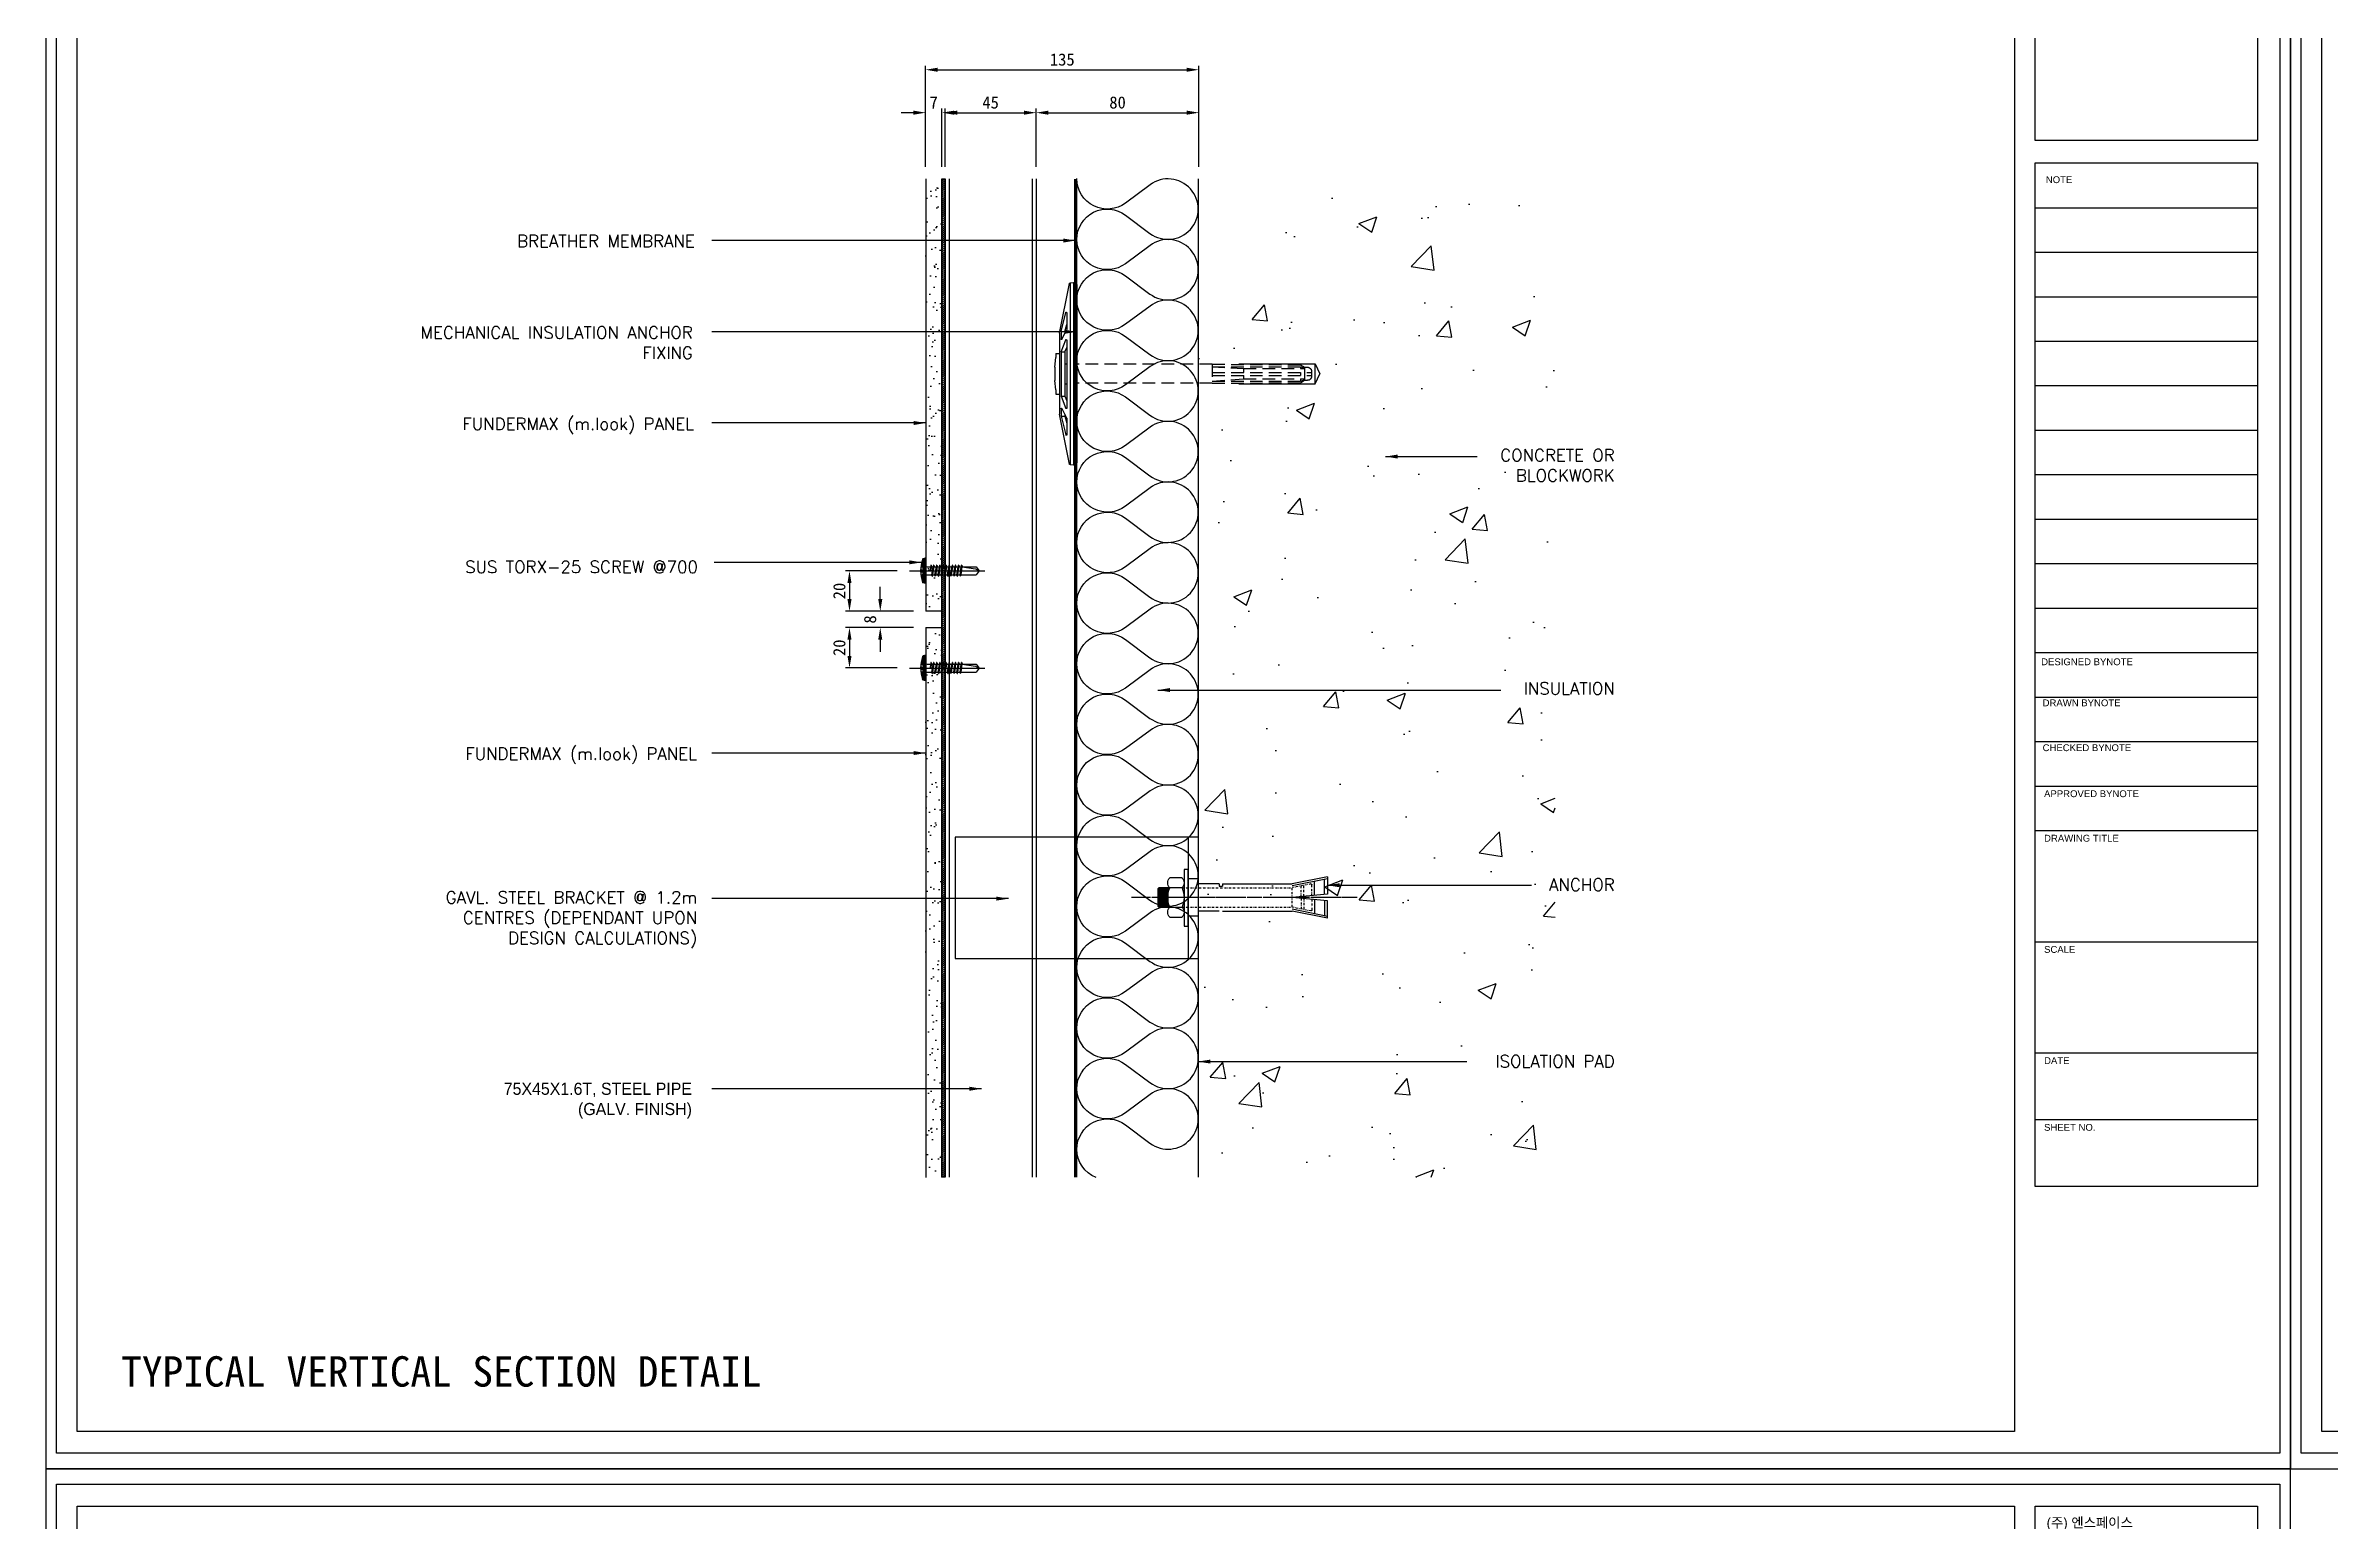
# Model space of a CAD drawing. Header units: millimetres. Extents: x 6755 to 21493, y 282 to 5565.
# Drawn here: x 7863 to 8992, y 2609 to 3337 of the extents above; entities that cross this region are included whole.
import ezdxf

# ---------------------------------------------------------------- set-up
doc = ezdxf.new("R2010")
doc.units = ezdxf.units.MM
doc.header["$MEASUREMENT"] = 0
for name, pattern in [('CENTER', [7.75, 7.25, -0.25, 0, -0.25]), ('DASHDOTX2', [2, 1, -0.5, 0, -0.5]), ('HIDDEN', [0.375, 0.25, -0.125])]:
    doc.linetypes.add(name, pattern=pattern)
for name, color, linetype in [('3', 3, 'Continuous'), ('Bolt', 1, 'Continuous'), ('BREATHER', 150, 'Continuous'), ('Dims', 1, 'Continuous'), ('INSULATION', 2, 'Continuous'), ('Pressings', 3, 'Continuous'), ('Structure', 6, 'Continuous')]:
    doc.layers.add(name, color=color, linetype=linetype)
for name, color, linetype, true_color in [('4', 4, 'Continuous', 0x00ffff), ('Components', 7, 'Continuous', 0x000000), ('nt', 7, 'Continuous', 0x994c00), ('NT Panel', 7, 'Continuous', 0xbfff7f), ('TE 07', 7, 'Continuous', 0x000000), ('TEXT', 2, 'Continuous', 0xffff00)]:
    doc.layers.add(name, color=color, linetype=linetype, true_color=true_color)
doc.styles.add('Arial', font='arial.ttf')
doc.styles.add('style1', font='simplex.shx')
doc.dimstyles.new('Telling', dxfattribs={"dimscale": 2, "dimtxt": 3, "dimasz": 3, "dimexe": 1, "dimexo": 3, "dimgap": 1, "dimtad": 1, "dimdec": 1, "dimrnd": 1, "dimdsep": 46, "dimtxsty": 'Standard', "dimcen": 3, "dimclrd": 1, "dimclre": 1, "dimclrt": 2, "dimadec": 0, "dimazin": 0, "dimtfac": 1, "dimtdec": 1, "dimtofl": 0, "dimtmove": 0, "dimatfit": 0, "dimfxl": 1, "dimtolj": 1, "dimtzin": 0, "dimlwe": -1, "dimarcsym": 0})
pattern_1 = [(142.5, (31060.019, 1779.269), (0.3200063, 9.7882647), [0, -7.7216, 0, -8.636, 0, -8.255]), (172.5, (31060.019, 1779.269), (-8.990466, 14.336502), [0, -4.1656, 0, -6.9596, 0, -2.667]), (212.5, (31066.267, 1779.269), (-15.8198474, 0.0287437), [0, -2.54, 0, -9.144, 0, -11.938]), (222.5, (31066.267, 1779.269), (-15.271129, 4.4585865), [0, -1.27, 0, -5.9944, 0, -6.858])]

# ---------------------------------------------------------------- blocks, each defined once
blk = doc.blocks.new('AL-TEMPLATE')
at = {"color": 9, "true_color": 0xc0c0c0}
for p, q in [((2716.82, 1392.97), (2800.02, 1392.97)), ((2716.82, 1376.33), (2800.02, 1376.33)), ((2716.82, 1359.69), (2800.02, 1359.69)), ((2716.82, 1343.05), (2800.02, 1343.05)), ((2716.82, 1326.41), (2800.02, 1326.41)), ((2716.82, 1309.77), (2800.02, 1309.77)), ((2716.82, 1293.13), (2800.02, 1293.13)), ((2716.82, 1276.49), (2800.02, 1276.49)), ((2716.82, 1259.85), (2800.02, 1259.85)), ((2716.82, 1243.21), (2800.02, 1243.21)), ((2716.82, 1209.93), (2800.02, 1209.93)), ((2716.82, 1193.29), (2800.02, 1193.29)), ((2716.82, 1176.65), (2800.02, 1176.65)), ((2716.82, 1118.41), (2800.02, 1118.41)), ((2716.82, 1076.81), (2800.02, 1076.81)), ((2716.82, 1051.85), (2800.02, 1051.85))]:
    blk.add_line(p, q, dxfattribs=at)
for points in [[(1976.34, 1509.45), (2808.34, 1509.45), (2808.34, 927.05), (1976.34, 927.05)], [(2716.82, 1501.32), (2800.02, 1501.32), (2800.02, 1418.12), (2716.82, 1418.12)], [(2716.82, 1409.8), (2800.02, 1409.8), (2800.02, 1026.89), (2716.82, 1026.89)]]:
    blk.add_lwpolyline(points, close=True, dxfattribs=at)
for points in [[(2716.82, 1226.57), (2800.02, 1226.57)], [(2716.82, 1160.01), (2800.02, 1160.01)]]:
    blk.add_lwpolyline(points, dxfattribs=at)
at = {"layer": 'nt', "color": 254, "linetype": 'Continuous', "true_color": 0xd6d6d6}
blk.add_lwpolyline([(1972.34, 1515.25), (1972.34, 921.25), (2812.34, 921.25), (2812.34, 1515.25)], close=True, dxfattribs=at)
at = {"layer": 'TE 07'}
blk.add_lwpolyline([(1984.07, 1501.32), (2709.08, 1501.32), (2709.08, 935.18), (1984.07, 935.18)], close=True, dxfattribs=at)
at = {"color": 150, "true_color": 0x007fff, "insert": (2721.06, 1496.93), "char_height": 3.6698, "width": 35.1369, "attachment_point": 1, "line_spacing_factor": 0.963855}
blk.add_mtext('\\fExpo M;(주) 엔스페이스', dxfattribs=at)
at = {"color": 7, "true_color": 0xffffff, "insert": (2720.94, 1489.17), "char_height": 2.3487, "width": 61.8214, "attachment_point": 1, "line_spacing_factor": 0.963855, "style": 'Arial'}
blk.add_mtext('\\fArial;서울시 강남구 논현로 161길11 엔빌딩 4F\\PTEL 02 575-2077  FAX 02 575-2071', dxfattribs=at)
at = {"color": 9, "true_color": 0xc0c0c0, "char_height": 2.5559, "attachment_point": 1, "line_spacing_factor": 0.963855}
for s, insert, width in [('\\fArial;NOTE', (2720.76, 1404.73), 11.9173), ('\\fArial;DESIGNED BYNOTE', (2719.01, 1224.39), 36.0906), ('\\fArial;DRAWN BYNOTE', (2719.56, 1209.04), 30.9788), ('\\fArial;CHECKED BYNOTE', (2719.56, 1192.25), 35.0282), ('\\fArial;APPROVED BYNOTE', (2720.1, 1175.04), 37.5533), ('\\fArial;DRAWING TITLE', (2720.1, 1158.4), 29.8086), ('\\fArial;SCALE', (2720.1, 1116.8), 13.8111), ('\\fArial;DATE', (2720.1, 1075.2), 11.517), ('\\fArial;SHEET NO.', (2720.1, 1050.24), 21.1247)]:
    blk.add_mtext(s, dxfattribs=dict(at, insert=insert, width=width))
blk = doc.blocks.new('Insulation Anchor')
at = {"layer": 'Components'}
for p, q in [((23834.6, 1327.2), (23832.3, 1322.3)), ((23834.6, 1317.3), (23832.3, 1322.3)), ((23834.6, 1317.3), (23834.6, 1327.2)), ((23872.3, 1327.2), (23834.6, 1327.2)), ((23872.3, 1317.3), (23834.6, 1317.3))]:
    blk.add_line(p, q, dxfattribs=at)
for points in [[(23953.9, 1367.3), (23952.3, 1366.3)], [(23952.3, 1366.3), (23952.3, 1278.3)], [(23953.9, 1367.3), (23953.9, 1277.3)], [(23955.6, 1367.2), (23953.9, 1367.3)], [(23955.6, 1367.2), (23955.6, 1277.5)], [(23955.9, 1366.9), (23955.9, 1366.9), (23955.9, 1366.9), (23955.9, 1367), (23955.8, 1367), (23955.8, 1367.1), (23955.7, 1367.1), (23955.6, 1367.2)], [(23960.9, 1342.3), (23955.9, 1366.9)], [(23957.8, 1352.5), (23957.8, 1352.5), (23957.8, 1352.6), (23957.8, 1352.7), (23957.7, 1352.7), (23957.6, 1352.7), (23957.6, 1352.7), (23957.5, 1352.7), (23957.4, 1352.6), (23957.3, 1352.5), (23957.3, 1352.5)], [(23957.3, 1352.5), (23957.3, 1344.1)], [(23958.2, 1343.1), (23957.3, 1346.6)], [(23957.3, 1344.1), (23957.4, 1343.9)], [(23959.7, 1339.4), (23957.4, 1343.9)], [(23960.1, 1343.1), (23957.8, 1352.5)], [(23958.2, 1343.1), (23958.2, 1342.4)], [(23960.1, 1343.1), (23958.2, 1343.1)], [(23960.1, 1343.1), (23960.1, 1339.5)], [(23957.8, 1339), (23957.8, 1339), (23957.8, 1339.1), (23957.7, 1339.1), (23957.7, 1339.2), (23957.6, 1339.2), (23957.6, 1339.2), (23957.5, 1339.2), (23957.5, 1339.1), (23957.4, 1339.1), (23957.4, 1339), (23957.3, 1339), (23957.3, 1339), (23957.3, 1338.9)], [(23957.3, 1338.9), (23957.3, 1305.3)], [(23960.1, 1333.1), (23958.2, 1333.1), (23957.3, 1335.3)], [(23960.1, 1333.1), (23957.8, 1339)], [(23958.2, 1333.1), (23958.2, 1311.2)], [(23959.7, 1339.4), (23959.7, 1339.4), (23959.7, 1339.3), (23959.8, 1339.3), (23959.8, 1339.3), (23959.9, 1339.3), (23960, 1339.3), (23960, 1339.3), (23960, 1339.3), (23960, 1339.4), (23960.1, 1339.4), (23960.1, 1339.5), (23960.1, 1339.5)], [(23960.1, 1333.1), (23960.1, 1311.2)], [(23960.9, 1342.3), (23960.9, 1302.3)], [(23962.6, 1332.3), (23960.9, 1332.3)], [(23962.6, 1332.3), (23962.6, 1330.3)], [(23958.2, 1327.2), (23957.3, 1327.2)], [(23963.1, 1325.6), (23962.6, 1330.3)], [(23963.1, 1325.6), (23963.1, 1318.9)], [(23958.2, 1317.4), (23957.3, 1317.4)], [(23960.1, 1311.2), (23958.2, 1311.2), (23957.3, 1309)], [(23960.1, 1311.2), (23957.8, 1305.2)], [(23962.6, 1312.3), (23960.9, 1312.3)], [(23962.6, 1314.3), (23963.1, 1318.9)], [(23962.6, 1314.3), (23962.6, 1312.3)], [(23955.9, 1277.7), (23960.9, 1302.3)], [(23957.3, 1305.3), (23957.3, 1305.2), (23957.4, 1305.2), (23957.4, 1305.1), (23957.5, 1305.1), (23957.5, 1305.1), (23957.6, 1305.1), (23957.6, 1305.1), (23957.7, 1305.1), (23957.7, 1305.1), (23957.8, 1305.1), (23957.8, 1305.2)], [(23960.1, 1301.4), (23958.2, 1301.4), (23957.3, 1297.9)], [(23957.4, 1300.6), (23957.3, 1300.4)], [(23957.3, 1300.4), (23957.3, 1292.2)], [(23959.7, 1305.1), (23957.4, 1300.6)], [(23960.1, 1301.4), (23957.8, 1292.1)], [(23958.2, 1302.3), (23958.2, 1301.4)], [(23960.1, 1305), (23960.1, 1305.1), (23960.1, 1305.1), (23960, 1305.2), (23960, 1305.2), (23960, 1305.3), (23959.9, 1305.3), (23959.8, 1305.3), (23959.8, 1305.2), (23959.7, 1305.2), (23959.7, 1305.2), (23959.7, 1305.1)], [(23960.1, 1305), (23960.1, 1301.4)], [(23957.3, 1292.2), (23957.3, 1292.1), (23957.3, 1292), (23957.4, 1292), (23957.4, 1291.9), (23957.5, 1291.9), (23957.5, 1291.9), (23957.6, 1291.9), (23957.6, 1291.9), (23957.7, 1291.9), (23957.7, 1291.9), (23957.8, 1291.9), (23957.8, 1292), (23957.8, 1292), (23957.8, 1292.1)], [(23955.6, 1277.5), (23953.9, 1277.3), (23952.3, 1278.3)], [(23955.6, 1277.5), (23955.7, 1277.5), (23955.8, 1277.5), (23955.8, 1277.5), (23955.9, 1277.5), (23955.9, 1277.6), (23955.9, 1277.6), (23955.9, 1277.7)]]:
    blk.add_lwpolyline(points, dxfattribs=at)
at = {"layer": 'Components', "linetype": 'HIDDEN', "ltscale": 25}
for points in [[(23838.4, 1325.6), (23838.3, 1325.5), (23838.2, 1325.5), (23838.1, 1325.5), (23838, 1325.5), (23837.9, 1325.5), (23837.8, 1325.4), (23837.7, 1325.4), (23837.6, 1325.3), (23837.5, 1325.3), (23837.4, 1325.3), (23837.3, 1325.2), (23837.3, 1325.2), (23837.2, 1325.1), (23837.1, 1325.1), (23837.1, 1325), (23837, 1324.9), (23836.9, 1324.9), (23836.8, 1324.8), (23836.8, 1324.7), (23836.7, 1324.6), (23836.7, 1324.6), (23836.6, 1324.5), (23836.6, 1324.4), (23836.6, 1324.3), (23836.5, 1324.2), (23836.5, 1324.1), (23836.4, 1324), (23836.4, 1323.9), (23836.4, 1323.9), (23836.4, 1323.7), (23836.3, 1323.7), (23836.3, 1323.5)], [(23836.3, 1321), (23836.3, 1320.9), (23836.4, 1320.8), (23836.4, 1320.8), (23836.4, 1320.6), (23836.4, 1320.5), (23836.5, 1320.5), (23836.5, 1320.3), (23836.6, 1320.3), (23836.6, 1320.2), (23836.6, 1320), (23836.7, 1320), (23836.7, 1319.9), (23836.8, 1319.8), (23836.8, 1319.8), (23836.9, 1319.7), (23837, 1319.6), (23837.1, 1319.6), (23837.1, 1319.5), (23837.2, 1319.4), (23837.3, 1319.3), (23837.3, 1319.3), (23837.4, 1319.3), (23837.5, 1319.2), (23837.6, 1319.2), (23837.7, 1319.1), (23837.8, 1319.1), (23837.9, 1319.1), (23838, 1319.1), (23838.1, 1319.1), (23838.2, 1319.1), (23838.3, 1319.1), (23838.4, 1319.1)], [(23836.4, 1323.5), (23836.4, 1321)], [(23885.5, 1323), (23836.4, 1323)], [(23885.5, 1321.5), (23836.4, 1321.5)], [(23839.8, 1325.6), (23838.4, 1325.6)], [(23841.8, 1326.7), (23839.8, 1325.5)], [(23841.8, 1325.8), (23839.8, 1325.2)], [(23839.8, 1325.5), (23839.8, 1319.1)], [(23870, 1324.9), (23839.8, 1324.9)], [(23885.5, 1327), (23841.8, 1326.7)], [(23841.8, 1326.7), (23841.8, 1326.7)], [(23885.5, 1325.8), (23841.8, 1325.8)], [(23841.8, 1325.8), (23841.8, 1324.9)], [(23841.8, 1323), (23841.8, 1321.5)], [(23885.5, 1325.8), (23870, 1324.9)], [(23870, 1324.9), (23870, 1323)], [(23870, 1321.5), (23870, 1319.8)], [(23885.5, 1327), (23952.3, 1327)], [(23885.5, 1327), (23885.5, 1317.5)], [(23839.8, 1319.1), (23838.4, 1319.1)], [(23870, 1319.8), (23839.8, 1319.8)], [(23841.8, 1318.7), (23839.8, 1319.3)], [(23841.8, 1317.9), (23839.8, 1319.1)], [(23841.8, 1319.8), (23841.8, 1318.7)], [(23885.5, 1318.7), (23841.8, 1318.7)], [(23885.5, 1317.6), (23841.8, 1317.9)], [(23841.8, 1317.9), (23841.8, 1317.9)], [(23885.5, 1318.7), (23870, 1319.8)], [(23885.5, 1317.6), (23952.3, 1317.6)]]:
    blk.add_lwpolyline(points, dxfattribs=at)
blk = doc.blocks.new('al-anchor')
at = {"layer": 'Bolt', "linetype": 'CENTER'}
blk.add_line((450.1, 842.4), (450.1, 731), dxfattribs=at)
at = {"layer": 'Bolt'}
for p, q in [((439.9, 827.7), (443.4, 810.2)), ((439.9, 827.7), (448.5, 827.7)), ((440.8, 827.7), (444.3, 810.3)), ((448.6, 826.2), (441.2, 826.2)), ((448.5, 827.7), (450.1, 810.2)), ((451.8, 827.7), (450.1, 810.2)), ((451.7, 826.2), (459.1, 826.2)), ((460.4, 827.7), (451.8, 827.7)), ((459.4, 827.7), (455.9, 810.3)), ((460.4, 827.7), (456.9, 810.3)), ((449.1, 821.3), (442.1, 821.3)), ((451.2, 821.3), (458.2, 821.3)), ((443.4, 775.8), (443.4, 810.2)), ((456.9, 775.8), (456.9, 810.3)), ((443.4, 774.2), (443.4, 763.9)), ((455.7, 774.2), (455.7, 775.8)), ((456.9, 775.8), (455.7, 775.8)), ((456.9, 774.2), (455.7, 774.2)), ((456.9, 774.2), (456.9, 763.9)), ((440.9, 763.9), (440.9, 758.9)), ((459.4, 763.9), (440.9, 763.9)), ((459.4, 763.9), (459.4, 758.9)), ((440.4, 749.9), (440.4, 755.9)), ((445.4, 744.4), (445.4, 755.9)), ((454.9, 748.9), (445.4, 748.9)), ((454.9, 748.4), (445.4, 748.4)), ((454.9, 747.9), (445.4, 747.9)), ((454.9, 747.4), (445.4, 747.4)), ((454.9, 746.9), (445.4, 746.9)), ((454.9, 746.4), (445.4, 746.4)), ((454.9, 745.9), (445.4, 745.9)), ((454.9, 745.4), (445.4, 745.4)), ((454.9, 744.9), (445.4, 744.9)), ((454.9, 755.9), (454.9, 744.4)), ((459.9, 755.9), (459.9, 749.9)), ((454.9, 744.4), (445.4, 744.4)), ((445.4, 744.4), (445.9, 743.9)), ((454.4, 743.9), (445.9, 743.9)), ((454.4, 743.9), (454.9, 744.4))]:
    blk.add_line(p, q, dxfattribs=at)
at = {"layer": 'Bolt', "linetype": 'DASHDOTX2'}
for p, q in [((443.5, 819.5), (445.3, 810.3)), ((449.2, 820), (444, 820)), ((449.6, 816.1), (444.1, 816.1)), ((449.7, 814.8), (444.4, 814.8)), ((450.6, 814.8), (455.9, 814.8)), ((450.7, 816.1), (456.1, 816.1)), ((451.1, 820), (456.3, 820)), ((456.8, 819.5), (455, 810.3)), ((445.4, 755.9), (445.4, 810.2)), ((445.4, 810.2), (454.9, 810.2)), ((454.9, 755.9), (454.9, 810.2))]:
    blk.add_line(p, q, dxfattribs=at)
at = {"layer": 'Bolt'}
blk.add_lwpolyline([(436, 758.9), (464, 758.9), (464, 756.9), (436, 756.9)], close=True, dxfattribs=at)
at = {"layer": 'Bolt', "linetype": 'DASHDOTX2'}
for centre, start, end in [((444, 819.5), 91.5299, 176.3045), ((456.3, 819.5), 3.6955, 88.4701)]:
    blk.add_arc(centre, 0.513, start, end, dxfattribs=at)
at = {"layer": 'Bolt'}
for centre, radius, start, end in [((442.9, 753.3), 3.58, 45.683, 134.317), ((450.1, 745.3), 11.6, 65.7903, 114.2097), ((457.4, 753.3), 3.58, 45.683, 134.317), ((442.9, 752.4), 3.58, 225.683, 314.317), ((450.1, 760.4), 11.6, 245.7903, 294.2097), ((457.4, 752.4), 3.58, 225.683, 314.317)]:
    blk.add_arc(centre, radius, start, end, dxfattribs=at)
blk = doc.blocks.new('*D188')
at = {"layer": 'Defpoints', "color": 0, "transparency": 16777216}
for p in [(8275.6, 3049.9), (8298, 3057.9), (8298, 3049.9)]:
    blk.add_point(p, dxfattribs=at)
at = {"layer": 'Dims', "color": 1, "lineweight": -2, "transparency": 16777216}
for p, q in [((8275.6, 3063.9), (8275.6, 3069.9)), ((8275.6, 3043.9), (8275.6, 3037.9))]:
    blk.add_line(p, q, dxfattribs=at)
at = {"layer": 'Dims', "color": 1, "transparency": 16777216}
for p, q in [((8292, 3057.9), (8273.6, 3057.9)), ((8292, 3049.9), (8273.6, 3049.9))]:
    blk.add_line(p, q, dxfattribs=at)
for points in [[(8274.6, 3063.9), (8276.6, 3063.9), (8275.6, 3057.9)], [(8274.6, 3043.9), (8276.6, 3043.9), (8275.6, 3049.9)]]:
    blk.add_solid(points, dxfattribs=at)
at = {"layer": 'Dims', "color": 2, "transparency": 16777216, "insert": (8270.6, 3053.9), "char_height": 6, "attachment_point": 5, "rotation": 90}
blk.add_mtext('\\A1;8', dxfattribs=at)
blk = doc.blocks.new('*D82')
at = {"layer": 'Defpoints', "color": 0, "transparency": 16777216}
for p in [(8306, 3304.1), (8298, 3271.4), (8306, 3271.4)]:
    blk.add_point(p, dxfattribs=at)
at = {"layer": 'Dims', "color": 1, "lineweight": -2, "transparency": 16777216}
for p, q in [((8292, 3304.1), (8286, 3304.1)), ((8312, 3304.1), (8318, 3304.1))]:
    blk.add_line(p, q, dxfattribs=at)
at = {"layer": 'Dims', "color": 1, "transparency": 16777216}
for p, q in [((8298, 3277.4), (8298, 3306.1)), ((8306, 3277.4), (8306, 3306.1))]:
    blk.add_line(p, q, dxfattribs=at)
for points in [[(8292, 3305.1), (8292, 3303.1), (8298, 3304.1)], [(8312, 3305.1), (8312, 3303.1), (8306, 3304.1)]]:
    blk.add_solid(points, dxfattribs=at)
at = {"layer": 'Dims', "color": 2, "transparency": 16777216, "insert": (8302, 3309.1), "char_height": 6, "attachment_point": 5}
blk.add_mtext('\\A1;7', dxfattribs=at)
blk = doc.blocks.new('*D83')
at = {"layer": 'Defpoints', "color": 0, "transparency": 16777216}
for p in [(8352.6, 3304.1), (8307.6, 3271.4), (8352.6, 3271.4)]:
    blk.add_point(p, dxfattribs=at)
at = {"layer": 'Dims', "color": 1, "transparency": 16777216}
for p, q in [((8307.6, 3277.4), (8307.6, 3306.1)), ((8352.6, 3277.4), (8352.6, 3306.1))]:
    blk.add_line(p, q, dxfattribs=at)
at = {"layer": 'Dims', "color": 1, "lineweight": -2, "transparency": 16777216}
blk.add_line((8313.6, 3304.1), (8346.6, 3304.1), dxfattribs=at)
at = {"layer": 'Dims', "color": 1, "transparency": 16777216}
for points in [[(8313.6, 3305.1), (8313.6, 3303.1), (8307.6, 3304.1)], [(8346.6, 3305.1), (8346.6, 3303.1), (8352.6, 3304.1)]]:
    blk.add_solid(points, dxfattribs=at)
at = {"layer": 'Dims', "color": 2, "transparency": 16777216, "insert": (8330.1, 3309.1), "char_height": 6, "attachment_point": 5}
blk.add_mtext('\\A1;45', dxfattribs=at)
blk = doc.blocks.new('*D109')
at = {"layer": 'Defpoints', "color": 0, "transparency": 16777216}
for p in [(8433, 3304.1), (8352.6, 3272), (8433, 3272)]:
    blk.add_point(p, dxfattribs=at)
at = {"layer": 'Dims', "color": 1, "transparency": 16777216}
for p, q in [((8352.6, 3278), (8352.6, 3306.1)), ((8433, 3278), (8433, 3306.1))]:
    blk.add_line(p, q, dxfattribs=at)
at = {"layer": 'Dims', "color": 1, "lineweight": -2, "transparency": 16777216}
blk.add_line((8358.6, 3304.1), (8427, 3304.1), dxfattribs=at)
at = {"layer": 'Dims', "color": 1, "transparency": 16777216}
for points in [[(8358.6, 3305.1), (8358.6, 3303.1), (8352.6, 3304.1)], [(8427, 3305.1), (8427, 3303.1), (8433, 3304.1)]]:
    blk.add_solid(points, dxfattribs=at)
at = {"layer": 'Dims', "color": 2, "transparency": 16777216, "insert": (8392.8, 3309.1), "char_height": 6, "attachment_point": 5}
blk.add_mtext('\\A1;80', dxfattribs=at)
blk = doc.blocks.new('*D110')
at = {"layer": 'Defpoints', "color": 0, "transparency": 16777216}
for p in [(8433, 3325.3), (8298, 3271.4), (8433, 3271.4)]:
    blk.add_point(p, dxfattribs=at)
at = {"layer": 'Dims', "color": 1, "transparency": 16777216}
for p, q in [((8298, 3277.4), (8298, 3327.3)), ((8433, 3277.4), (8433, 3327.3))]:
    blk.add_line(p, q, dxfattribs=at)
at = {"layer": 'Dims', "color": 1, "lineweight": -2, "transparency": 16777216}
blk.add_line((8304, 3325.3), (8427, 3325.3), dxfattribs=at)
at = {"layer": 'Dims', "color": 1, "transparency": 16777216}
for points in [[(8304, 3326.3), (8304, 3324.3), (8298, 3325.3)], [(8427, 3326.3), (8427, 3324.3), (8433, 3325.3)]]:
    blk.add_solid(points, dxfattribs=at)
at = {"layer": 'Dims', "color": 2, "transparency": 16777216, "insert": (8365.5, 3330.3), "char_height": 6, "attachment_point": 5}
blk.add_mtext('\\A1;135', dxfattribs=at)
blk = doc.blocks.new('SDS')
at = {"layer": 'Bolt', "linetype": 'ByBlock'}
h = blk.add_hatch(color=256, dxfattribs=at)
edge = h.paths.add_edge_path()
edge.add_ellipse((2174.7, 2125), major_axis=(0.122, 0.122), ratio=1, start_angle=227.4952, end_angle=310.1753, ccw=False)
edge.add_line((2174.7, 2124.8), (2174.2, 2124.8))
edge.add_ellipse((2174.2, 2125.2), major_axis=(-0.273, 0.273), ratio=1, start_angle=58.6705, end_angle=131.9754, ccw=False)
edge.add_ellipse((2189.6, 2130.8), major_axis=(11.8, 11.8), ratio=1, start_angle=143.5595, end_angle=154.9155, ccw=False)
edge.add_line((2173.1, 2128.3), (2173.9, 2128.3))
edge.add_line((2173.9, 2128.3), (2174.5, 2130.8))
edge.add_line((2174.5, 2130.8), (2173.9, 2133.3))
edge.add_line((2173.9, 2133.3), (2173.1, 2133.3))
edge.add_ellipse((2189.6, 2130.8), major_axis=(-11.8, 11.8), ratio=1, start_angle=25.0886, end_angle=36.4366, ccw=False)
edge.add_ellipse((2174.2, 2136.4), major_axis=(-0.273, 0.273), ratio=1, start_angle=-41.9754, end_angle=31.5885, ccw=False)
edge.add_line((2174.2, 2136.8), (2174.7, 2136.8))
edge.add_ellipse((2174.7, 2136.7), major_axis=(0.122, 0.122), ratio=1, start_angle=319.8247, end_angle=402.5048, ccw=False)
edge.add_line((2174.9, 2136.7), (2174.9, 2125))
for points in [[(2178.2, 2133.5), (2177.9, 2130.8), (2177.8, 2130.7), (2177.8, 2130.8), (2178.1, 2133.6), (2178.2, 2133.6)], [(2179.4, 2133.6), (2179.4, 2133.6), (2179.4, 2133.6), (2179.4, 2133.5), (2178.8, 2128.1), (2178.7, 2128.1), (2178.7, 2128.1)], [(2180.9, 2133.6), (2180.9, 2133.6), (2181, 2133.6), (2181, 2133.5), (2180.3, 2128.1), (2180.3, 2128.1), (2180.2, 2128.1)], [(2182.4, 2133.6), (2182.5, 2133.6), (2182.5, 2133.6), (2182.5, 2133.5), (2181.9, 2128.1), (2181.8, 2128.1), (2181.8, 2128.1)], [(2184, 2133.6), (2184, 2133.6), (2184, 2133.6), (2184.1, 2133.5), (2183.4, 2128.1), (2183.4, 2128.1), (2183.3, 2128.1)], [(2185.5, 2133.6), (2185.6, 2133.6), (2185.6, 2133.6), (2185.6, 2133.5), (2185, 2128.1), (2184.9, 2128.1), (2184.9, 2128.1)], [(2187.1, 2133.6), (2187.1, 2133.6), (2187.1, 2133.6), (2187.2, 2133.5), (2186.5, 2128.1), (2186.5, 2128.1), (2186.4, 2128.1)], [(2188.6, 2133.6), (2188.7, 2133.6), (2188.7, 2133.6), (2188.7, 2133.5), (2188.1, 2128.1), (2188, 2128.1), (2187.9, 2128.1)], [(2190.1, 2133.6), (2190.2, 2133.6), (2190.2, 2133.6), (2190.2, 2133.5), (2189.6, 2128.1), (2189.5, 2128.1), (2189.5, 2128.1)], [(2191.7, 2133.6), (2191.7, 2133.6), (2191.8, 2133.6), (2191.8, 2133.5), (2191.1, 2128.1), (2191.1, 2128.1), (2191, 2128.1)], [(2193.2, 2133.6), (2193.3, 2133.6), (2193.3, 2133.6), (2193.3, 2133.5), (2192.7, 2128.1), (2192.6, 2128.1), (2192.6, 2128.1)]]:
    blk.add_hatch(color=256, dxfattribs=at).paths.add_polyline_path(points)
at = {"layer": 'Bolt'}
for p, q in [((2176.2, 2132.8), (2177.9, 2132.8)), ((2177.8, 2130.8), (2178.1, 2133.6)), ((2177.8, 2130.8), (2177.9, 2132.8)), ((2178.1, 2133.6), (2177.9, 2132.8)), ((2177.9, 2130.8), (2178.2, 2133.5)), ((2177.9, 2130.8), (2178.4, 2132.8)), ((2178.2, 2133.6), (2178.4, 2132.8)), ((2178.4, 2132.8), (2179.1, 2132.8)), ((2178.5, 2128.8), (2179.1, 2132.8)), ((2178.7, 2128.1), (2179.4, 2133.6)), ((2178.8, 2128.1), (2179.5, 2133.5)), ((2179, 2128.8), (2179.6, 2132.8)), ((2179.3, 2133.6), (2179.1, 2132.8)), ((2179.4, 2133.6), (2179.6, 2132.8)), ((2179.6, 2132.8), (2180.4, 2132.8)), ((2179.6, 2132.8), (2180.7, 2132.8)), ((2180, 2128.8), (2180.7, 2132.8)), ((2180.2, 2128.1), (2180.9, 2133.6)), ((2180.3, 2128.1), (2181, 2133.5)), ((2180.5, 2128.8), (2181.2, 2132.8)), ((2180.9, 2133.6), (2180.7, 2132.8)), ((2181, 2133.6), (2181.2, 2132.8)), ((2181.2, 2132.8), (2181.9, 2132.8)), ((2181.2, 2132.8), (2182.2, 2132.8)), ((2181.6, 2128.8), (2182.2, 2132.8)), ((2181.8, 2128.1), (2182.4, 2133.6)), ((2181.9, 2128.1), (2182.5, 2133.5)), ((2182.1, 2128.8), (2182.7, 2132.8)), ((2182.4, 2133.6), (2182.2, 2132.8)), ((2182.5, 2133.6), (2182.7, 2132.8)), ((2182.7, 2132.8), (2183.4, 2132.8)), ((2182.7, 2132.8), (2183.7, 2132.8)), ((2183.1, 2128.8), (2183.7, 2132.8)), ((2183.3, 2128.1), (2184, 2133.6)), ((2183.4, 2128.1), (2184.1, 2133.5)), ((2183.6, 2128.8), (2184.2, 2132.8)), ((2183.9, 2133.6), (2183.7, 2132.8)), ((2184, 2133.6), (2184.2, 2132.8)), ((2184.2, 2132.8), (2185, 2132.8)), ((2184.2, 2132.8), (2185.3, 2132.8)), ((2184.7, 2128.8), (2185.3, 2132.8)), ((2184.9, 2128.1), (2185.5, 2133.6)), ((2185, 2128.1), (2185.6, 2133.5)), ((2185.2, 2128.8), (2185.8, 2132.8)), ((2185.5, 2133.6), (2185.3, 2132.8)), ((2185.6, 2133.6), (2185.8, 2132.8)), ((2185.8, 2132.8), (2186.5, 2132.8)), ((2185.8, 2132.8), (2186.8, 2132.8)), ((2186.2, 2128.8), (2186.8, 2132.8)), ((2186.4, 2128.1), (2187.1, 2133.6)), ((2186.5, 2128.1), (2187.2, 2133.5)), ((2186.7, 2128.8), (2187.3, 2132.8)), ((2187, 2133.6), (2186.8, 2132.8)), ((2187.1, 2133.6), (2187.3, 2132.8)), ((2187.3, 2132.8), (2188.1, 2132.8)), ((2187.3, 2132.8), (2188.4, 2132.8)), ((2187.7, 2128.8), (2188.4, 2132.8)), ((2187.9, 2128.1), (2188.6, 2133.6)), ((2188.1, 2128.1), (2188.7, 2133.5)), ((2188.2, 2128.8), (2188.9, 2132.8)), ((2188.6, 2133.6), (2188.4, 2132.8)), ((2188.7, 2133.6), (2188.9, 2132.8)), ((2188.9, 2132.8), (2189.6, 2132.8)), ((2188.9, 2132.8), (2189.9, 2132.8)), ((2189.3, 2128.8), (2189.9, 2132.8)), ((2189.5, 2128.1), (2190.1, 2133.6)), ((2189.6, 2128.1), (2190.2, 2133.5)), ((2189.8, 2128.8), (2190.4, 2132.8)), ((2190.1, 2133.6), (2189.9, 2132.8)), ((2190.2, 2133.6), (2190.4, 2132.8)), ((2190.4, 2132.8), (2191.1, 2132.8)), ((2190.4, 2132.8), (2191.5, 2132.8)), ((2190.8, 2128.8), (2191.5, 2132.8)), ((2191, 2128.1), (2191.7, 2133.6)), ((2191.1, 2128.1), (2191.8, 2133.5)), ((2191.3, 2128.8), (2191.9, 2132.8)), ((2191.6, 2133.6), (2191.5, 2132.8)), ((2191.8, 2133.6), (2191.9, 2132.8)), ((2191.9, 2132.8), (2192.7, 2132.8)), ((2191.9, 2132.8), (2193, 2132.8)), ((2192.4, 2128.8), (2193, 2132.8)), ((2192.6, 2128.1), (2193.2, 2133.6)), ((2192.7, 2128.1), (2193.3, 2133.5)), ((2192.9, 2128.8), (2193.5, 2132.8)), ((2193.2, 2133.6), (2193, 2132.8)), ((2193, 2132.8), (2200.3, 2132.8)), ((2193.3, 2133.6), (2193.5, 2132.8)), ((2193.5, 2132.8), (2200, 2131.8)), ((2200.3, 2132.8), (2201.9, 2130.8)), ((2176.2, 2128.8), (2178.5, 2128.8)), ((2178.7, 2128.1), (2178.5, 2128.8)), ((2178.8, 2128.1), (2179, 2128.8)), ((2179, 2128.8), (2180, 2128.8)), ((2180.2, 2128.1), (2180, 2128.8)), ((2180.3, 2128.1), (2180.5, 2128.8)), ((2180.5, 2128.8), (2181.6, 2128.8)), ((2181.8, 2128.1), (2181.6, 2128.8)), ((2181.9, 2128.1), (2182.1, 2128.8)), ((2182.1, 2128.8), (2183.1, 2128.8)), ((2183.3, 2128.1), (2183.1, 2128.8)), ((2183.4, 2128.1), (2183.6, 2128.8)), ((2183.6, 2128.8), (2184.7, 2128.8)), ((2184.9, 2128.1), (2184.7, 2128.8)), ((2185, 2128.1), (2185.2, 2128.8)), ((2185.2, 2128.8), (2186.2, 2128.8)), ((2186.4, 2128.1), (2186.2, 2128.8)), ((2186.5, 2128.1), (2186.7, 2128.8)), ((2186.7, 2128.8), (2187.7, 2128.8)), ((2187.9, 2128.1), (2187.7, 2128.8)), ((2188.1, 2128.1), (2188.2, 2128.8)), ((2188.2, 2128.8), (2189.3, 2128.8)), ((2189.5, 2128.1), (2189.3, 2128.8)), ((2189.6, 2128.1), (2189.8, 2128.8)), ((2189.8, 2128.8), (2190.8, 2128.8)), ((2191, 2128.1), (2190.8, 2128.8)), ((2191.1, 2128.1), (2191.3, 2128.8)), ((2191.3, 2128.8), (2200.3, 2128.8)), ((2192.6, 2128.1), (2192.4, 2128.8)), ((2192.7, 2128.1), (2192.9, 2128.8)), ((2200, 2131.8), (2201.9, 2130.8)), ((2201.9, 2130.8), (2200.3, 2128.8))]:
    blk.add_line(p, q, dxfattribs=at)
at = {"layer": 'Bolt', "linetype": 'CENTER', "ltscale": 10}
blk.add_line((2167.4, 2130.8), (2204.6, 2130.8), dxfattribs=at)
at = {"layer": 'Bolt'}
for points in [[(2173, 2132.7), (2174, 2132.7)], [(2173.1, 2133.3), (2173.9, 2133.3)], [(2173.9, 2128.3), (2174.5, 2130.8), (2173.9, 2133.3)], [(2174.7, 2136.8), (2174.2, 2136.8)], [(2174.9, 2125), (2174.9, 2136.6)], [(2172.9, 2131.3), (2174.4, 2131.3)], [(2172.9, 2130.8), (2174.5, 2130.8)], [(2172.9, 2130.3), (2174.4, 2130.3)], [(2173, 2128.9), (2174, 2128.9)], [(2173.1, 2128.3), (2173.9, 2128.3)], [(2174.7, 2124.8), (2174.2, 2124.8)]]:
    blk.add_lwpolyline(points, dxfattribs=at)
for points in [[(2174.2, 2136.8, 0.333092), (2173.9, 2136.5, 30.48754)], [(2174.7, 2136.8, -0.452147), (2174.9, 2136.6, -30.48754)], [(2174.2, 2124.8, -0.333092), (2173.9, 2125.1, -30.48754)], [(2174.7, 2124.8, 0.452147), (2174.9, 2125, 30.48754)]]:
    blk.add_lwpolyline(points, format="xyb", dxfattribs=at)
at = {"layer": 'Bolt', "linetype": 'ByBlock'}
for points in [[(2175.4, 2136.8, 1.038004), (2174.9, 2136.8, 0.043022)], [(2174.9, 2134.1, 0.427063), (2176.2, 2132.8, -4.42658)], [(2175.4, 2134.1, -1.169667), (2174.9, 2134.1, -0.043022)], [(2174.9, 2127.6, -0.447194), (2176.2, 2128.8, 4.42658)], [(2175.4, 2127.6, 1.03754), (2174.9, 2127.6, 0.043022)], [(2175.4, 2124.9, -1.038004), (2174.9, 2124.9, -0.043022)]]:
    blk.add_lwpolyline(points, format="xyb", dxfattribs=at)
for points in [[(2174.9, 2136.8), (2174.9, 2124.9)], [(2175.4, 2124.9), (2175.4, 2136.8)], [(2178.2, 2133.5), (2177.9, 2130.8), (2177.8, 2130.7), (2177.8, 2130.8), (2178.1, 2133.6), (2178.2, 2133.6), (2178.2, 2133.5)]]:
    blk.add_lwpolyline(points, dxfattribs=at)
at = {"layer": 'Bolt'}
for centre, radius, start, end in [((2189.6, 2130.8), 16.7, 160.0886, 199.9114), ((2178.1, 2133.5), 0.0925, 60.0754, 130.1339), ((2179.4, 2133.5), 0.0925, 60.0754, 130.1339), ((2180.9, 2133.5), 0.0925, 60.0754, 130.1339), ((2182.5, 2133.5), 0.0925, 60.0754, 130.1339), ((2184, 2133.5), 0.0925, 60.0754, 130.1339), ((2185.5, 2133.5), 0.0925, 60.0754, 130.1339), ((2187.1, 2133.5), 0.0925, 60.0754, 130.1339), ((2188.6, 2133.5), 0.0925, 60.0754, 130.1339), ((2190.2, 2133.5), 0.0925, 60.0754, 130.1339), ((2191.7, 2133.5), 0.0925, 60.0754, 130.1339), ((2193.2, 2133.5), 0.0925, 60.0754, 130.1339), ((2177.8, 2130.8), 0.0602, 200.6851, 319.2729), ((2178.7, 2128.2), 0.0925, 240.0754, 310.1339), ((2180.3, 2128.2), 0.0925, 240.0754, 310.1339), ((2181.8, 2128.2), 0.0925, 240.0754, 310.1339), ((2183.4, 2128.2), 0.0925, 240.0754, 310.1339), ((2184.9, 2128.2), 0.0925, 240.0754, 310.1339), ((2186.5, 2128.2), 0.0925, 240.0754, 310.1339), ((2188, 2128.2), 0.0925, 240.0754, 310.1339), ((2189.5, 2128.2), 0.0925, 240.0754, 310.1339), ((2191.1, 2128.2), 0.0925, 240.0754, 310.1339), ((2192.6, 2128.2), 0.0925, 240.0754, 310.1339)]:
    blk.add_arc(centre, radius, start, end, dxfattribs=at)
blk = doc.blocks.new('*D104')
at = {"layer": 'Defpoints', "color": 0, "transparency": 16777216}
for p in [(8290, 3077.9), (8260.4, 3057.9), (8298, 3057.9)]:
    blk.add_point(p, dxfattribs=at)
at = {"layer": 'Dims', "color": 1, "transparency": 16777216}
for p, q in [((8284, 3077.9), (8258.4, 3077.9)), ((8292, 3057.9), (8258.4, 3057.9))]:
    blk.add_line(p, q, dxfattribs=at)
at = {"layer": 'Dims', "color": 1, "lineweight": -2, "transparency": 16777216}
blk.add_line((8260.4, 3071.9), (8260.4, 3063.9), dxfattribs=at)
at = {"layer": 'Dims', "color": 1, "transparency": 16777216}
for points in [[(8259.4, 3071.9), (8261.4, 3071.9), (8260.4, 3077.9)], [(8259.4, 3063.9), (8261.4, 3063.9), (8260.4, 3057.9)]]:
    blk.add_solid(points, dxfattribs=at)
at = {"layer": 'Dims', "color": 2, "transparency": 16777216, "insert": (8255.4, 3067.9), "char_height": 6, "attachment_point": 5, "rotation": 90}
blk.add_mtext('\\A1;20', dxfattribs=at)
blk = doc.blocks.new('*D105')
at = {"layer": 'Defpoints', "color": 0, "transparency": 16777216}
for p in [(8290, 3049.9), (8260.4, 3029.9), (8290, 3029.9)]:
    blk.add_point(p, dxfattribs=at)
at = {"layer": 'Dims', "color": 1, "transparency": 16777216}
for p, q in [((8284, 3049.9), (8258.4, 3049.9)), ((8284, 3029.9), (8258.4, 3029.9))]:
    blk.add_line(p, q, dxfattribs=at)
at = {"layer": 'Dims', "color": 1, "lineweight": -2, "transparency": 16777216}
blk.add_line((8260.4, 3043.9), (8260.4, 3035.9), dxfattribs=at)
at = {"layer": 'Dims', "color": 1, "transparency": 16777216}
for points in [[(8259.4, 3043.9), (8261.4, 3043.9), (8260.4, 3049.9)], [(8259.4, 3035.9), (8261.4, 3035.9), (8260.4, 3029.9)]]:
    blk.add_solid(points, dxfattribs=at)
at = {"layer": 'Dims', "color": 2, "transparency": 16777216, "insert": (8255.4, 3039.9), "char_height": 6, "attachment_point": 5, "rotation": 90}
blk.add_mtext('\\A1;20', dxfattribs=at)

msp = doc.modelspace()

# ---------------------------------------------------------------- hatches: boundary and pattern name
h = msp.add_hatch()
h.set_pattern_fill('JIS_WOOD', color=256, style=0)
h.set_pattern_definition([(45, (2816.1184, -1741.78395), (-0.5, 0.5), [])])
h.paths.add_polyline_path([(8307.647, 3271.392), (8306.047, 3271.392), (8306.047, 2778.409), (8307.647, 2778.409)])
at = {"layer": 'NT Panel'}
h = msp.add_hatch(dxfattribs=at)
h.set_pattern_fill('AR-SAND', color=30, scale=0.2, style=0)
h.set_pattern_definition(pattern_1)
h.paths.add_polyline_path([(8306.047, 3271.392), (8298.047, 3271.392), (8298.047, 3057.903), (8306.047, 3057.903)])
h = msp.add_hatch(dxfattribs=at)
h.set_pattern_fill('AR-SAND', color=30, scale=0.2, style=0)
h.set_pattern_definition(pattern_1)
h.paths.add_polyline_path([(8306.047, 3049.903), (8298.047, 3049.903), (8298.047, 2778.392), (8306.047, 2778.392)])
at = {"layer": 'Structure'}
h = msp.add_hatch(dxfattribs=at)
h.set_pattern_fill('AR-CONC', color=256, scale=0.5, style=0)
h.set_pattern_definition([(50, (10177.7, -1741.784), (91.0923, -7.9695), [9.525, -104.775]), (355, (10177.7, -1741.78), (-17.6217, 95.5284), [7.62, -83.8203]), (100.4514, (10185.29, -1742.45), (73.4706, 87.5589), [8.095, -89.0451]), (46.1842, (10177.7, -1716.38), (135.5395, -21.0212), [14.2875, -157.1625]), (96.6356, (10189, -1718.14), (118.702, 123.713), [12.1425, -133.5678]), (351.184, (10177.7, -1716.38), (118.702, 123.713), [11.43, -125.73]), (21, (10190.4, -1722.734), (75.8072, -51.1326), [9.525, -104.775]), (326, (10190.4, -1722.73), (30.901, 92.094), [7.62, -83.82]), (71.4514, (10196.72, -1726.995), (106.7082, 40.9614), [8.095, -89.045]), (37.5, (10177.702, -1741.784), (1.5443, 42.27752), [0, -82.804, 0, -85.09, 0, -84.1375]), (7.5, (10177.7, -1741.784), (33.40983, 50.0903), [0, -48.514, 0, -80.899, 0, -32.0675]), (327.5, (10149.38, -1741.784), (67.7953, -2.86437), [0, -31.75, 0, -99.06, 0, -131.445]), (317.5, (10136.68, -1741.784), (74.0646, 12.71325), [0, -41.275, 0, -65.786, 0, -93.345])])
h.paths.add_polyline_path([(8432.647, 3271.392), (8432.647, 2778.409), (8608.939, 2778.409), (8608.939, 3271.392)])

# ---------------------------------------------------------------- linework, layer by layer
msp.add_lwpolyline([(8306.047, 3271.392), (8307.647, 3271.392), (8307.647, 2778.409), (8306.047, 2778.409)], close=True)
at = {"layer": '3', "color": 4}
for p, q in [((8307.647, 3271.392), (8307.647, 2778.409)), ((8307.647, 2778.409), (8307.647, 3271.392)), ((8309.647, 3271.392), (8309.647, 2778.409)), ((8350.647, 3271.392), (8350.647, 2778.409)), ((8352.647, 3271.392), (8352.647, 2778.409))]:
    msp.add_line(p, q, dxfattribs=at)
at = {"layer": 'BREATHER', "linetype": 'HIDDEN', "ltscale": 25, "const_width": 1}
msp.add_lwpolyline([(8371.715, 3271.392), (8371.715, 2778.409)], dxfattribs=at)
at = {"layer": 'INSULATION'}
msp.add_lwpolyline([(8382.18, 2778.392, -0.30374764), (8372.644, 2792.219, -0.61592596), (8396.773, 2804.264), (8408.812, 2795.237, 1.98288671), (8408.852, 2819.255), (8396.733, 2810.231, -0.61124575), (8372.644, 2822.151, -0.61592544), (8396.773, 2834.196), (8408.812, 2825.169, 1.98288671), (8408.852, 2849.187), (8396.733, 2840.163, -0.61124564), (8372.644, 2852.083, -0.61592556), (8396.773, 2864.128), (8408.812, 2855.101, 1.98288671), (8408.852, 2879.118), (8396.733, 2870.094, -0.61124561), (8372.644, 2882.014, -0.61592559), (8396.773, 2894.059), (8408.812, 2885.032, 1.98288671), (8408.852, 2909.05), (8396.733, 2900.026, -0.61124583), (8372.644, 2911.946, -0.00350122), (8372.646, 2912.157, -0.61720134), (8396.775, 2924.258), (8408.815, 2915.231, 1.98288671), (8408.854, 2939.249), (8396.736, 2930.225, -0.61124568), (8372.646, 2942.145, -0.61592552), (8396.775, 2954.19), (8408.815, 2945.163, 1.98288671), (8408.854, 2969.18), (8396.736, 2960.156, -0.61124555), (8372.646, 2972.076, -0.61592565), (8396.775, 2984.121), (8408.815, 2975.094, 1.98288671), (8408.854, 2999.112), (8396.736, 2990.088, -0.61124553), (8372.646, 3002.008, -0.61592568), (8396.775, 3014.053), (8408.815, 3005.026, 1.98288671), (8408.854, 3029.044), (8396.736, 3020.02, -0.61124574), (8372.646, 3031.94, -0.61592545), (8396.775, 3043.985), (8408.815, 3034.958, 1.98288671), (8408.854, 3058.975), (8396.736, 3049.951, -0.61124518), (8372.646, 3061.871, -0.61592604), (8396.775, 3073.916), (8408.815, 3064.889, 1.98288671), (8408.854, 3088.907), (8396.736, 3079.883, -0.61124506), (8372.646, 3091.803, -0.61592616), (8396.775, 3103.848), (8408.815, 3094.821, 1.98288671), (8408.854, 3118.839), (8396.736, 3109.814, -0.61124503), (8372.646, 3121.734, -0.61592619), (8396.775, 3133.779), (8408.815, 3124.752, 1.98288671), (8408.854, 3148.77), (8396.736, 3139.746, -0.61124525), (8372.646, 3151.666, -0.61592596), (8396.775, 3163.711), (8408.815, 3154.684, 1.98288671), (8408.854, 3178.702), (8396.736, 3169.678, -0.61124575), (8372.646, 3181.598, -0.61592544), (8396.775, 3193.643), (8408.815, 3184.616, 1.98288671), (8408.854, 3208.633), (8396.736, 3199.609, -0.61124564), (8372.646, 3211.529, -0.61592556), (8396.775, 3223.574), (8408.815, 3214.547, 1.98288671), (8408.854, 3238.565), (8396.736, 3229.541, -0.61124561), (8372.646, 3241.461, -0.61592559), (8396.775, 3253.506), (8408.815, 3244.479, 1.98288671), (8408.854, 3268.497), (8396.736, 3259.472, -0.61124583), (8372.646, 3271.392, -0.00350122), (8372.648, 3271.604)], format="xyb", dxfattribs=at)
at = {"layer": 'NT Panel', "color": 30}
for p, q in [((8298.047, 3271.392), (8298.047, 3057.903)), ((8306.047, 3271.392), (8306.047, 3075.903)), ((8306.047, 3065.903), (8306.047, 2778.392)), ((8306.047, 3057.903), (8298.047, 3057.903)), ((8298.047, 3049.903), (8298.047, 2778.392)), ((8298.047, 3049.903), (8306.047, 3049.903))]:
    msp.add_line(p, q, dxfattribs=at)
at = {"layer": 'Pressings'}
msp.add_line((8427.647, 2946.448), (8427.647, 2886.448), dxfattribs=at)
msp.add_lwpolyline([(8432.647, 2946.448), (8312.647, 2946.448), (8312.647, 2886.448), (8432.647, 2886.448)], dxfattribs=at)
at = {"layer": 'Structure', "linetype": 'Continuous'}
msp.add_line((8432.647, 3271.392), (8432.647, 2778.409), dxfattribs=at)
at = {"layer": 'TEXT'}
msp.add_line((8372.647, 2778.409), (8372.647, 3271.392), dxfattribs=at)

# ---------------------------------------------------------------- block references
at = {"xscale": -1, "rotation": 270}
msp.add_blockref('al-anchor', (7668.77, 2466.447), dxfattribs=at)
at = {"layer": '4', "xscale": 1.32, "yscale": 1.32, "zscale": 1.32}
for p in [(5259.9, 1418.454), (6368.7, 1418.454), (5259.9, 634.374)]:
    msp.add_blockref('AL-TEMPLATE', p, dxfattribs=at)
at = {"layer": 'NT Panel'}
for p in [(6122.601, 947.07), (6122.601, 899.07)]:
    msp.add_blockref('SDS', p, dxfattribs=at)
at = {"layer": 'Structure', "xscale": -1}
msp.add_blockref('Insulation Anchor', (32324.977, 1852.883), dxfattribs=at)

# ---------------------------------------------------------------- texts
at = {"layer": 'TEXT'}
msp.add_text('TYPICAL VERTICAL SECTION DETAIL', height=15, dxfattribs=at).set_placement((7900.681, 2675.068))
at = {"layer": 'TEXT', "char_height": 6, "style": 'style1'}
for s, insert, width, attachment_point in [('\\pxqr;BREATHER MEMBRANE', (8183.966, 3243.715), 147.63272, 3), ('\\pxqr;MECHANICAL INSULATION ANCHOR FIXING', (8183.019, 3198.523), 153.91383, 3), ('\\pxqr;FUNDERMAX (m.look) PANEL', (8183.641, 3153.423), 153.91383, 3), ('CONCRETE OR \\PBLOCKWORK', (8638.378, 3137.958), 147.63272, 3), ('\\pxqr;SUS TORX-25 SCREW @700', (8037.896, 3082.821), 147.63272, 1), ('INSULATION', (8638.378, 3022.802), 63.01319, 3), ('\\pxqr;FUNDERMAX (m.look) PANEL', (8185.063, 2990.572), 153.91383, 3), ('ANCHOR', (8638.378, 2925.914), 147.63272, 3), ('\\pxqr;GAVL. STEEL BRACKET @ 1.2m CENTRES (DEPENDANT UPON DESIGN CALCULATIONS)', (8037.526, 2919.615), 147.63272, 1), ('ISOLATION PAD', (8638.378, 2838.689), 147.63272, 3), ('{\\fHY울릉도L|b0|i0|c129|p18;75X45X1.6T, STEEL PIPE \\P(GALV. FINISH)}', (8182.581, 2825.135), 168.52677, 3)]:
    msp.add_mtext(s, dxfattribs=dict(at, insert=insert, width=width, attachment_point=attachment_point))

# ---------------------------------------------------------------- dimensions: what is measured, and where the dimension line sits
at = {"layer": 'Dims'}
for base, p1, p2, picture, middle in [((8433.047, 3325.346), (8298.047, 3271.392), (8433.047, 3271.392), '*D110', (8365.547, 3330.346)), ((8352.647, 3304.132), (8307.647, 3271.392), (8352.647, 3271.392), '*D83', (8330.147, 3309.132)), ((8433.047, 3304.132), (8352.647, 3272.017), (8433.047, 3272.017), '*D109', (8392.847, 3309.132))]:
    dim = msp.add_linear_dim(base=base, p1=p1, p2=p2, dimstyle='Telling', dxfattribs=at)
    dim.commit()
    dim.dimension.update_dxf_attribs({"geometry": picture, "text_midpoint": middle})
dim = msp.add_linear_dim(base=(8306.047, 3304.132), p1=(8298.047, 3271.392), p2=(8306.047, 3271.392), text='7', dimstyle='Telling', dxfattribs=at)
dim.commit()
dim.dimension.update_dxf_attribs({"geometry": '*D82', "text_midpoint": (8302.047, 3304.132), "dimtype": 160})
for base, p1, p2, picture, middle in [((8260.399, 3057.903), (8290.046, 3077.903), (8298.047, 3057.903), '*D104', (8255.399, 3067.903)), ((8260.399, 3029.903), (8290.046, 3049.903), (8290.046, 3029.903), '*D105', (8255.399, 3039.903))]:
    dim = msp.add_linear_dim(base=base, p1=p1, p2=p2, angle=90, dimstyle='Telling', dxfattribs=at)
    dim.commit()
    dim.dimension.update_dxf_attribs({"geometry": picture, "text_midpoint": middle})
dim = msp.add_linear_dim(base=(8275.613, 3049.903), p1=(8298.047, 3057.903), p2=(8298.047, 3049.903), angle=90, dimstyle='Telling', dxfattribs=at)
dim.commit()
dim.dimension.update_dxf_attribs({"geometry": '*D188', "text_midpoint": (8275.613, 3053.903), "dimtype": 160})

# ---------------------------------------------------------------- leaders
for points in [[(8371.954, 3240.958), (8192.387, 3240.955)], [(8372.603, 3195.914), (8192.387, 3195.914)], [(8298.047, 3150.876), (8192.387, 3150.876)], [(8525.152, 3134.301), (8570.481, 3134.301)], [(8295.991, 3082.068), (8193.621, 3082.068)], [(8412.734, 3019.003), (8582.052, 3019.003)], [(8298.047, 2987.905), (8192.387, 2987.905)], [(8496.467, 2922.627), (8597.189, 2922.627)], [(8338.95, 2916.021), (8192.387, 2916.021)], [(8432.647, 2835.557), (8565.343, 2835.557)], [(8325.669, 2822.146), (8192.387, 2822.146)]]:
    msp.add_leader(points, dimstyle='Telling', override={"dimgap": 1, "dimtad": 0}, dxfattribs=at)

doc.saveas('drawing.dxf')
